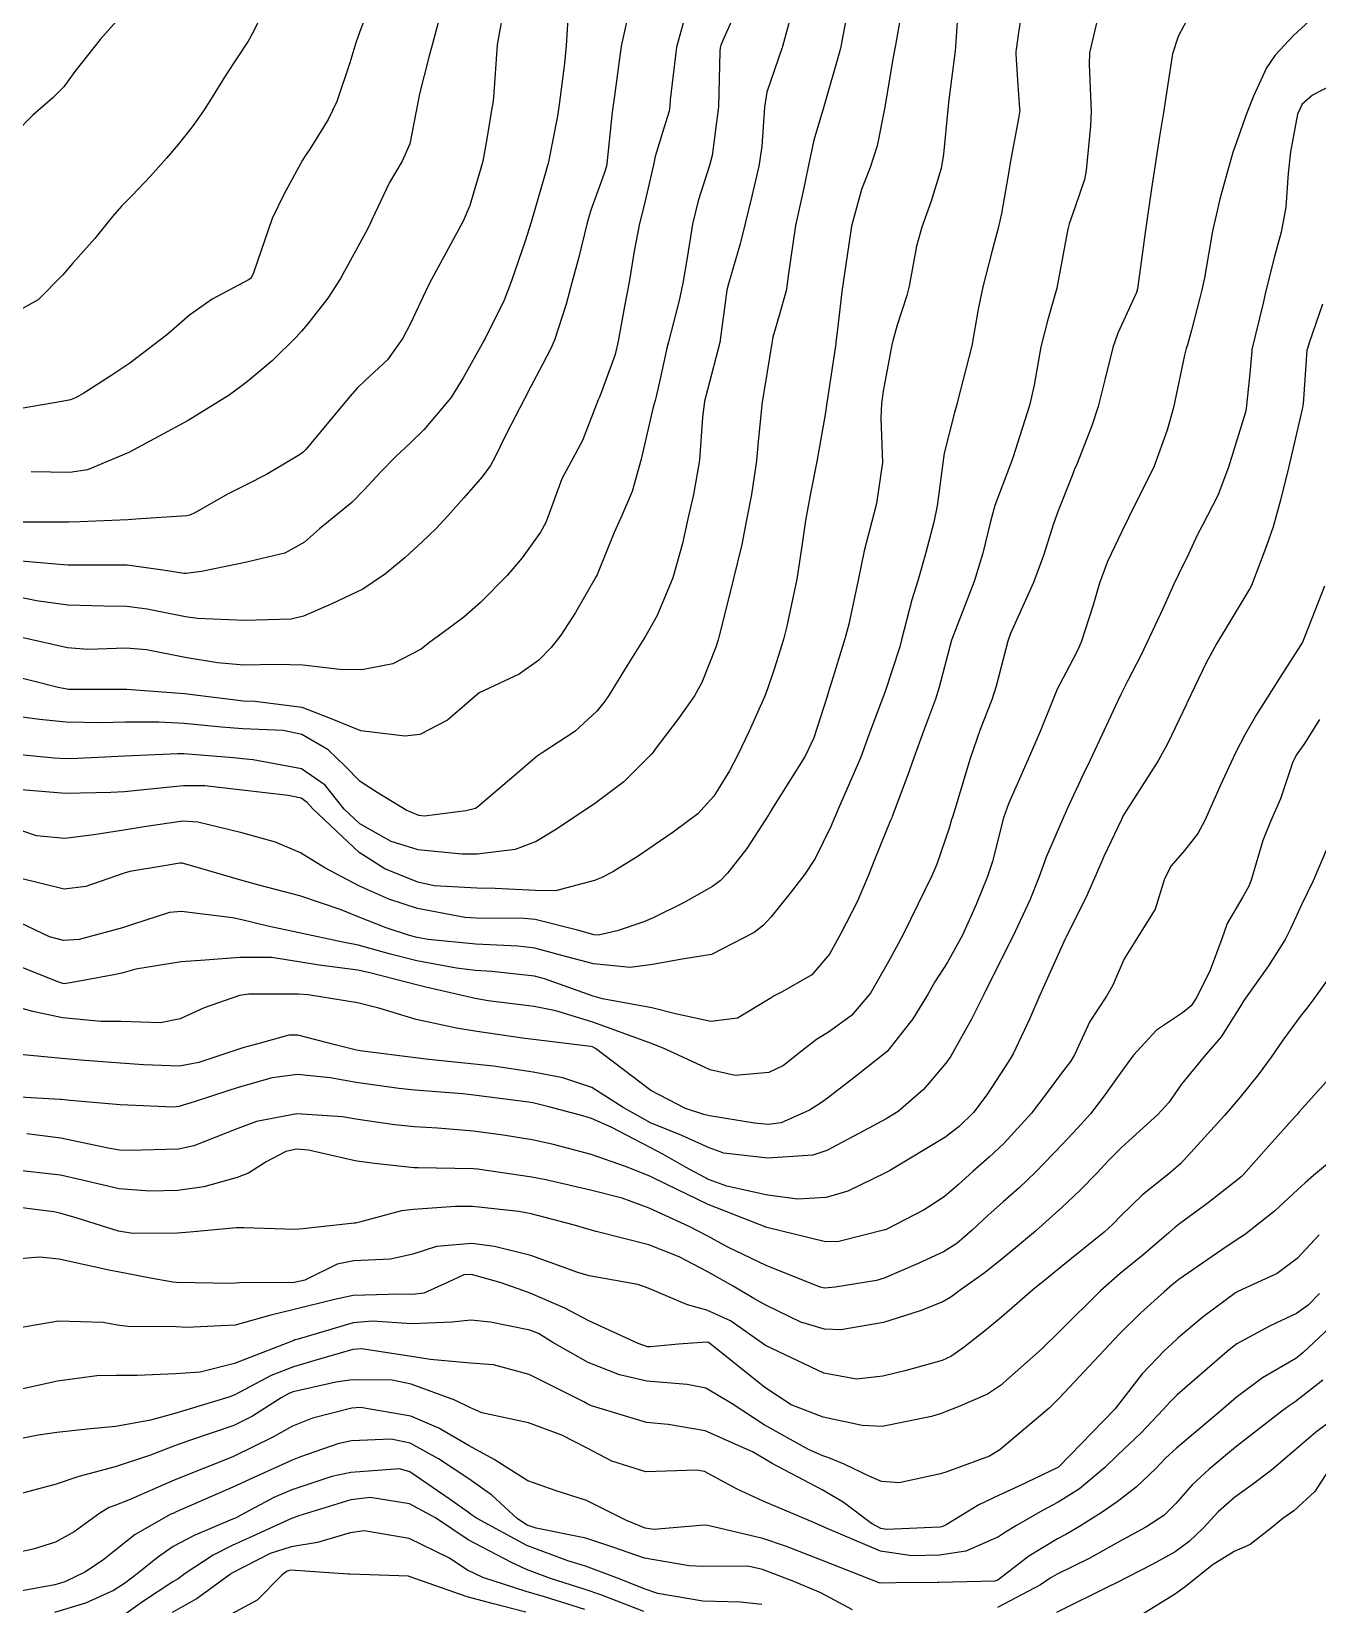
# Model space of a CAD drawing. Header units: metres. Extents: x 318500 to 325275, y 7408834 to 7428799.
# Drawn here: x 323052.7 to 323096.4, y 7421399.3 to 7421452.7 of the extents above; entities that cross this region are included whole.
import ezdxf

# ---------------------------------------------------------------- set-up
doc = ezdxf.new("R2010")
doc.units = ezdxf.units.M
doc.header["$MEASUREMENT"] = 0
for name, color, linetype in [('Curvas de Nivel 1m', 11, 'Continuous'), ('Curvas de Nivel 5m', 15, 'Continuous'), ('Vias Primárias', 230, 'Continuous')]:
    doc.layers.add(name, color=color, linetype=linetype)

msp = doc.modelspace()

# ---------------------------------------------------------------- linework, layer by layer
at = {"layer": 'Curvas de Nivel 1m', "flags": 128}
for points, elevation in [([(323084.211, 7421454), (323084.09, 7421452.134), (323084.08, 7421452.001), (323083.869, 7421450.338), (323083.831, 7421450.004), (323083.689, 7421448.493), (323083.606, 7421448.006), (323083.262, 7421446.9), (323082.948, 7421446.012), (323082.771, 7421445.376), (323082.517, 7421444.016), (323082.44, 7421443.692), (323082.099, 7421442.652), (323081.961, 7421442.153), (323081.931, 7421442.022), (323081.642, 7421440.45), (323081.575, 7421440.027), (323081.562, 7421439.535), (323081.613, 7421438.026), (323081.413, 7421436.635), (323081.249, 7421436.031), (323080.997, 7421435.033), (323080.792, 7421434.038), (323080.467, 7421432.545), (323080.33, 7421432.044), (323080.244, 7421431.757), (323079.941, 7421430.757), (323079.772, 7421430.213), (323079.723, 7421430.053), (323079.285, 7421428.684), (323078.991, 7421428.064), (323077.882, 7421426.299), (323077.797, 7421426.164), (323077.753, 7421426.081), (323077.009, 7421424.937), (323076.351, 7421424.092), (323076.105, 7421423.837), (323075.843, 7421423.64), (323074.855, 7421423.094), (323073.827, 7421422.579), (323073.516, 7421422.442), (323072.612, 7421422.142), (323071.972, 7421421.995), (323071.819, 7421422.003), (323071.699, 7421422.032), (323071.259, 7421422.158), (323069.825, 7421422.518), (323069.453, 7421422.558), (323067.825, 7421422.57), (323067.445, 7421422.595), (323065.83, 7421422.894), (323064.86, 7421423.219), (323063.841, 7421423.666), (323062.687, 7421424.277), (323061.857, 7421424.788), (323061.019, 7421425.142), (323059.867, 7421425.459), (323058.38, 7421425.825), (323057.873, 7421425.861), (323056.56, 7421425.67), (323055.868, 7421425.558), (323054.846, 7421425.399), (323053.863, 7421425.27), (323052.902, 7421425.367), (323051.869, 7421425.713)], 758), ([(323078.64, 7421453.679), (323078.221, 7421452.141), (323078.205, 7421452.095), (323078.202, 7421452.08), (323077.689, 7421450.601), (323077.613, 7421450.086), (323077.515, 7421448.752), (323077.414, 7421448.088), (323077.175, 7421447.069), (323076.938, 7421446.092), (323076.781, 7421445.446), (323076.385, 7421444.097), (323076.335, 7421443.88), (323076.09, 7421442.1), (323075.671, 7421440.501), (323075.576, 7421440.107), (323075.506, 7421439.56), (323075.404, 7421438.11), (323075.195, 7421436.94), (323075.011, 7421436.115), (323074.83, 7421435.285), (323074.5, 7421434.122), (323073.967, 7421432.84), (323073.575, 7421432.136), (323072.948, 7421431.142), (323072.336, 7421430.146), (323072.173, 7421429.901), (323071.922, 7421429.59), (323071.168, 7421428.905), (323070.06, 7421428.178), (323069.899, 7421428.068), (323068.956, 7421427.259), (323067.881, 7421426.341), (323067.799, 7421426.293), (323067.472, 7421426.214), (323066.071, 7421426.034), (323065.877, 7421426.057), (323065.449, 7421426.236), (323064.463, 7421426.828), (323063.889, 7421427.204), (323063.362, 7421427.735), (323062.8, 7421428.276), (323061.908, 7421428.796), (323061.274, 7421428.932), (323059.91, 7421428.991), (323059.177, 7421429.055), (323057.912, 7421429.172), (323057.052, 7421429.214), (323055.913, 7421429.215), (323055.092, 7421429.199), (323053.912, 7421429.221), (323053.008, 7421429.309), (323051.916, 7421429.454)], 761), ([(323076.749, 7421453.588), (323076.225, 7421452.427), (323076.127, 7421452.196), (323076.103, 7421452.102), (323076.089, 7421451.972), (323076.047, 7421450.102), (323075.829, 7421448.452), (323075.739, 7421448.106), (323075.353, 7421446.911), (323075.171, 7421446.115), (323074.99, 7421444.978), (323074.837, 7421444.119), (323074.71, 7421443.522), (323074.354, 7421442.126), (323074.298, 7421441.915), (323074.071, 7421440.872), (323073.93, 7421440.264), (323073.894, 7421440.132), (323073.833, 7421439.909), (323073.428, 7421438.139), (323073.122, 7421437.045), (323072.731, 7421436.149), (323072.504, 7421435.651), (323071.983, 7421434.36), (323071.925, 7421434.216), (323071.901, 7421434.161), (323071.198, 7421432.937), (323070.694, 7421432.173), (323070.373, 7421431.755), (323069.947, 7421431.32), (323069.281, 7421430.849), (323067.93, 7421430.21), (323066.852, 7421429.285), (323065.909, 7421428.805), (323065.402, 7421428.743), (323063.91, 7421428.924), (323062.828, 7421429.364), (323061.921, 7421429.715), (323060.314, 7421429.916), (323059.924, 7421429.933), (323058.104, 7421430.161), (323057.928, 7421430.176), (323055.972, 7421430.327), (323055.929, 7421430.328), (323053.987, 7421430.332), (323053.929, 7421430.335), (323053.638, 7421430.394), (323051.936, 7421430.825)], 762), ([(323064.24, 7421453.625), (323063.869, 7421452.622), (323063.744, 7421452.267), (323063.536, 7421451.593), (323063.097, 7421450.277), (323062.803, 7421449.668), (323062.176, 7421448.658), (323062.025, 7421448.44), (323061.931, 7421448.294), (323061.307, 7421447.148), (323060.903, 7421446.309), (323060.264, 7421444.46), (323060.201, 7421444.319), (323060.168, 7421444.27), (323060.119, 7421444.235), (323058.867, 7421443.57), (323058.1, 7421443.028), (323057.733, 7421442.708), (323057.318, 7421442.352), (323056.076, 7421441.404), (323055.455, 7421440.99), (323054.508, 7421440.386), (323054.226, 7421440.22), (323054.058, 7421440.155), (323053.764, 7421440.102), (323052.054, 7421439.809)], 768), ([(323060.812, 7421453.741), (323060.224, 7421452.574), (323060.135, 7421452.407), (323060.082, 7421452.321), (323059.345, 7421451.192), (323058.809, 7421450.334), (323058.569, 7421449.962), (323058.186, 7421449.42), (323057.709, 7421448.815), (323057.318, 7421448.353), (323056.776, 7421447.745), (323056.151, 7421447.094), (323055.787, 7421446.732), (323055.48, 7421446.377), (323054.884, 7421445.631), (323054.124, 7421444.782), (323053.799, 7421444.395), (323052.964, 7421443.55), (323052.1, 7421443.072)], 769), ([(323086.424, 7421453.791), (323086.23, 7421452.623), (323086.146, 7421452.046), (323086.136, 7421451.971), (323086.136, 7421451.888), (323086.209, 7421450.836), (323086.267, 7421450.036), (323086.272, 7421449.969), (323086.263, 7421449.905), (323086.193, 7421449.524), (323085.949, 7421448.198), (323085.914, 7421447.974), (323085.651, 7421446.474), (323085.541, 7421445.979), (323085.328, 7421445.178), (323085.018, 7421443.987), (323084.863, 7421443.234), (323084.643, 7421441.992), (323084.16, 7421440.097), (323084.133, 7421439.999), (323084.057, 7421439.722), (323083.704, 7421438.343), (323083.659, 7421438.004), (323083.466, 7421436.558), (323083.353, 7421436.007), (323083.073, 7421434.93), (323082.808, 7421434.012), (323082.614, 7421433.373), (323082.262, 7421432.017), (323082.198, 7421431.776), (323081.944, 7421430.98), (323081.701, 7421430.256), (323081.617, 7421430.025), (323081.155, 7421428.788), (323080.873, 7421428.035), (323080.107, 7421426.271), (323080.015, 7421426.048), (323079.974, 7421425.953), (323079.875, 7421425.697), (323079.326, 7421424.59), (323078.981, 7421424.059), (323078.483, 7421423.421), (323077.828, 7421422.6), (323077.571, 7421422.327), (323077.26, 7421422.078), (323075.812, 7421421.339), (323074.884, 7421421.187), (323073.809, 7421420.998), (323073.051, 7421420.894), (323071.809, 7421421.014), (323070.905, 7421421.257), (323069.814, 7421421.549), (323069.242, 7421421.617), (323067.815, 7421421.69), (323066.194, 7421421.848), (323065.817, 7421421.913), (323065.565, 7421421.981), (323064.764, 7421422.246), (323063.825, 7421422.619), (323063.241, 7421422.856), (323061.835, 7421423.323), (323060.451, 7421423.694), (323059.843, 7421423.855), (323058.209, 7421424.335), (323057.851, 7421424.43), (323057.762, 7421424.431), (323057.234, 7421424.349), (323056.065, 7421424.148), (323055.846, 7421424.089), (323054.579, 7421423.643), (323053.837, 7421423.551), (323052.326, 7421423.929)], 757), ([(323068.792, 7421453.652), (323068.54, 7421452.205), (323068.41, 7421450.415), (323068.387, 7421450.207), (323068.357, 7421450.048), (323068.182, 7421449.015), (323068.064, 7421448.319), (323068.041, 7421448.212), (323067.613, 7421446.753), (323067.381, 7421446.221), (323066.523, 7421444.633), (323066.306, 7421444.237), (323066.241, 7421444.115), (323066.114, 7421443.85), (323065.601, 7421442.741), (323065.34, 7421442.247), (323064.813, 7421441.519), (323064.068, 7421440.819), (323063.78, 7421440.549), (323063.534, 7421440.268), (323062.042, 7421438.468), (323061.954, 7421438.378), (323061.828, 7421438.292), (323060.705, 7421437.628), (323060.024, 7421437.267), (323059.389, 7421436.95), (323058.295, 7421436.336), (323058.101, 7421436.246), (323058.008, 7421436.225), (323056.269, 7421436.103), (323056.006, 7421436.09), (323054.371, 7421436.02), (323054.004, 7421436.008), (323052.411, 7421436.007)], 766), ([(323066.742, 7421453.733), (323066.338, 7421452.238), (323066.215, 7421451.78), (323065.904, 7421450.542), (323065.844, 7421450.244), (323065.578, 7421448.847), (323065.313, 7421448.249), (323064.883, 7421447.529), (323064.288, 7421446.259), (323064.241, 7421446.157), (323064.137, 7421445.946), (323063.223, 7421444.273), (323062.785, 7421443.605), (323062.097, 7421442.728), (323061.896, 7421442.489), (323061.721, 7421442.294), (323060.901, 7421441.478), (323060.067, 7421440.773), (323059.44, 7421440.319), (323058.051, 7421439.459), (323056.04, 7421438.37), (323054.629, 7421437.786), (323054.03, 7421437.695), (323052.722, 7421437.717)], 767), ([(323096.24, 7421453.144), (323095.563, 7421452.513), (323094.944, 7421451.853), (323094.645, 7421451.427), (323094.206, 7421450.461), (323093.97, 7421449.863), (323093.499, 7421448.552), (323093.307, 7421447.873), (323093.064, 7421446.969), (323092.814, 7421445.88), (323092.541, 7421444.301), (323092.451, 7421443.885), (323092.386, 7421443.616), (323092.099, 7421442.522), (323091.961, 7421442.023), (323091.923, 7421441.893), (323091.864, 7421441.67), (323091.487, 7421439.899), (323091.279, 7421439.128), (323090.838, 7421437.908), (323090.573, 7421437.37), (323090.015, 7421436.276), (323089.906, 7421436.026), (323089.851, 7421435.922), (323089.249, 7421434.67), (323088.983, 7421433.93), (323088.755, 7421433.15), (323088.357, 7421431.936), (323088.237, 7421431.656), (323087.947, 7421431.107), (323087.545, 7421430.337), (323087.381, 7421429.948), (323086.962, 7421428.907), (323086.554, 7421427.96), (323085.885, 7421426.446), (323085.722, 7421425.972), (323085.343, 7421424.492), (323085.177, 7421423.98), (323084.788, 7421423.034), (323084.329, 7421421.992), (323083.811, 7421421.056), (323083.395, 7421420.413), (323083.162, 7421420.006), (323082.644, 7421419.15), (323081.77, 7421418.044), (323080.645, 7421417.148), (323079.746, 7421416.458), (323079.509, 7421416.286), (323079.132, 7421416.056), (323078.172, 7421415.629), (323077.735, 7421415.566), (323077.271, 7421415.612), (323075.738, 7421415.858), (323075.545, 7421415.91), (323074.924, 7421416.112), (323073.749, 7421416.719), (323071.869, 7421418.149), (323071.771, 7421418.202), (323071.705, 7421418.217), (323069.774, 7421418.452), (323069.471, 7421418.488), (323067.778, 7421418.737), (323067.155, 7421418.841), (323065.784, 7421419.131), (323064.523, 7421419.515), (323063.792, 7421419.701), (323062.118, 7421419.963), (323061.796, 7421419.993), (323060.112, 7421419.991), (323059.794, 7421419.941), (323058.593, 7421419.522), (323057.782, 7421419.151), (323057.116, 7421419.014), (323055.78, 7421419.057), (323055.092, 7421419.065), (323053.782, 7421419.19), (323052.783, 7421419.407), (323051.789, 7421419.675)], 754), ([(323073.013, 7421453.373), (323072.744, 7421452.152), (323072.521, 7421450.473), (323072.475, 7421450.156), (323072.44, 7421449.913), (323072.261, 7421448.159), (323072.247, 7421448.081), (323072.165, 7421447.84), (323071.717, 7421446.593), (323071.595, 7421446.165), (323071.304, 7421444.992), (323071.079, 7421444.17), (323070.875, 7421443.406), (323070.486, 7421442.176), (323070.362, 7421441.901), (323070.078, 7421441.359), (323069.67, 7421440.581), (323069.468, 7421440.189), (323068.843, 7421438.993), (323068.456, 7421438.204), (323068.314, 7421437.928), (323068.03, 7421437.54), (323067.408, 7421436.83), (323066.865, 7421436.221), (323066.452, 7421435.777), (323065.997, 7421435.34), (323065.418, 7421434.81), (323064.752, 7421434.248), (323063.975, 7421433.733), (323062.93, 7421433.236), (323061.965, 7421432.819), (323061.547, 7421432.711), (323059.964, 7421432.672), (323058.372, 7421432.742), (323057.965, 7421432.792), (323056.655, 7421433.048), (323055.968, 7421433.147), (323055.19, 7421433.156), (323053.968, 7421433.184), (323052.902, 7421433.339), (323051.971, 7421433.523)], 764), ([(323074.97, 7421453.388), (323074.62, 7421452.124), (323074.411, 7421450.336), (323074.398, 7421450.127), (323074.369, 7421449.956), (323074.189, 7421449.374), (323073.899, 7421448.409), (323073.837, 7421448.135), (323073.527, 7421446.762), (323073.369, 7421446.142), (323073.184, 7421445.198), (323073.012, 7421444.147), (323072.866, 7421443.391), (323072.647, 7421442.152), (323072.537, 7421441.699), (323072.064, 7421440.394), (323071.994, 7421440.228), (323071.962, 7421440.161), (323071.434, 7421438.778), (323071.101, 7421438.169), (323070.726, 7421437.476), (323070.259, 7421436.178), (323070.189, 7421435.996), (323070.002, 7421435.664), (323069.382, 7421434.797), (323068.875, 7421434.197), (323067.971, 7421433.277), (323067.403, 7421432.779), (323066.664, 7421432.223), (323066.253, 7421431.93), (323065.952, 7421431.698), (323064.995, 7421431.194), (323063.941, 7421430.997), (323063.201, 7421431.011), (323061.943, 7421431.148), (323061.063, 7421431.179), (323059.943, 7421431.157), (323059.04, 7421431.227), (323057.946, 7421431.412), (323056.639, 7421431.67), (323055.95, 7421431.731), (323054.645, 7421431.688), (323053.95, 7421431.739), (323052.246, 7421432.125)], 763), ([(323088.94, 7421453.233), (323088.643, 7421451.936), (323088.623, 7421451.529), (323088.698, 7421449.935), (323088.678, 7421449.45), (323088.53, 7421447.936), (323088.47, 7421447.632), (323088.152, 7421446.71), (323087.953, 7421446.132), (323087.9, 7421445.944), (323087.848, 7421445.655), (323087.529, 7421443.949), (323087.217, 7421442.84), (323086.988, 7421441.957), (323086.761, 7421440.65), (323086.603, 7421439.962), (323086.042, 7421438.186), (323085.962, 7421437.971), (323085.431, 7421436.567), (323085.27, 7421435.981), (323085.024, 7421434.955), (323084.725, 7421433.989), (323083.96, 7421432), (323083.535, 7421430.405), (323083.41, 7421430.005), (323083.01, 7421428.913), (323082.681, 7421428.012), (323082.477, 7421427.431), (323081.946, 7421426.019), (323081.925, 7421425.974), (323081.878, 7421425.86), (323081.339, 7421424.546), (323081.139, 7421424.031), (323080.754, 7421423.118), (323080.204, 7421422.044), (323079.813, 7421421.349), (323079.212, 7421420.65), (323078.213, 7421420.066), (323077.933, 7421419.934), (323077.797, 7421419.845), (323076.693, 7421419.18), (323075.784, 7421419.065), (323074.588, 7421419.318), (323073.791, 7421419.527), (323072.106, 7421419.837), (323071.797, 7421419.917), (323071.125, 7421420.16), (323070.143, 7421420.514), (323069.804, 7421420.599), (323068.358, 7421420.754), (323067.806, 7421420.792), (323067.154, 7421420.869), (323065.809, 7421421.122), (323064.916, 7421421.349), (323063.814, 7421421.647), (323063.304, 7421421.757), (323061.818, 7421422.067), (323060.752, 7421422.301), (323059.823, 7421422.526), (323059.554, 7421422.584), (323057.827, 7421422.799), (323057.416, 7421422.757), (323056.19, 7421422.364), (323055.819, 7421422.246), (323054.352, 7421421.847), (323053.814, 7421421.806), (323053.348, 7421421.93), (323052.347, 7421422.412)], 756), ([(323082.238, 7421453.217), (323082.051, 7421452.194), (323082.018, 7421452.023), (323081.974, 7421451.78), (323081.68, 7421450.028), (323081.438, 7421448.774), (323081.194, 7421448.035), (323080.902, 7421447.296), (323080.558, 7421446.044), (323080.294, 7421444.219), (323080.268, 7421444.048), (323080.247, 7421443.92), (323080.099, 7421442.644), (323080.034, 7421442.108), (323080.028, 7421442.051), (323079.767, 7421440.352), (323079.721, 7421440.055), (323079.665, 7421439.664), (323079.39, 7421438.06), (323079.163, 7421436.922), (323079.002, 7421436.065), (323078.876, 7421435.187), (323078.701, 7421434.069), (323078.366, 7421432.476), (323078.268, 7421432.075), (323078.195, 7421431.838), (323077.945, 7421431.055), (323077.698, 7421430.318), (323077.61, 7421430.083), (323077.087, 7421428.913), (323076.693, 7421428.092), (323076.417, 7421427.573), (323075.886, 7421426.704), (323075.343, 7421426.108), (323074.506, 7421425.485), (323073.864, 7421425.042), (323073.317, 7421424.677), (323072.46, 7421424.144), (323072.061, 7421423.934), (323071.845, 7421423.844), (323070.511, 7421423.499), (323069.84, 7421423.505), (323068.469, 7421423.572), (323067.841, 7421423.584), (323066.396, 7421423.67), (323065.843, 7421423.787), (323064.721, 7421424.247), (323063.858, 7421424.802), (323062.283, 7421426.284), (323062.09, 7421426.495), (323061.884, 7421426.64), (323061.447, 7421426.732), (323059.886, 7421426.909), (323058.615, 7421427.057), (323057.887, 7421427.064), (323056.433, 7421426.91), (323055.885, 7421426.861), (323055.427, 7421426.832), (323053.884, 7421426.797), (323052.393, 7421426.92)], 759), ([(323097.609, 7421451.214), (323096.207, 7421450.492), (323095.853, 7421450.194), (323095.702, 7421449.845), (323095.462, 7421448.566), (323095.382, 7421447.848), (323095.306, 7421446.695), (323095.146, 7421445.85), (323094.924, 7421445.06), (323094.628, 7421443.855), (323094.529, 7421443.441), (323094.149, 7421441.859), (323094.144, 7421441.805), (323094.078, 7421441.055), (323093.959, 7421439.862), (323093.938, 7421439.741), (323093.361, 7421437.87), (323092.992, 7421436.909), (323092.459, 7421435.883), (323092.308, 7421435.582), (323091.995, 7421434.92), (323091.654, 7421434.226), (323091.497, 7421433.897), (323091.129, 7421433.06), (323090.589, 7421431.911), (323090.382, 7421431.485), (323089.941, 7421430.632), (323089.697, 7421430.159), (323089.584, 7421429.923), (323089.061, 7421428.781), (323088.663, 7421427.932), (323088.411, 7421427.419), (323087.883, 7421426.275), (323087.73, 7421425.942), (323087.172, 7421424.639), (323086.924, 7421423.954), (323086.616, 7421423.18), (323086.048, 7421421.967), (323085.815, 7421421.507), (323085.051, 7421419.981), (323084.63, 7421419.144), (323083.994, 7421417.988), (323083.906, 7421417.851), (323083.765, 7421417.651), (323083, 7421416.752), (323082.143, 7421416.014), (323081.737, 7421415.758), (323081.149, 7421415.444), (323079.726, 7421414.687), (323079.255, 7421414.525), (323077.723, 7421414.42), (323076.233, 7421414.6), (323075.727, 7421414.775), (323074.806, 7421415.189), (323073.735, 7421415.629), (323072.811, 7421416.139), (323071.75, 7421416.819), (323070.763, 7421417.156), (323069.757, 7421417.338), (323068.417, 7421417.543), (323067.761, 7421417.62), (323066.213, 7421417.776), (323065.764, 7421417.825), (323063.968, 7421418.055), (323063.767, 7421418.092), (323063.042, 7421418.271), (323061.775, 7421418.599), (323061.465, 7421418.602), (323060.416, 7421418.304), (323059.91, 7421418.166), (323059.767, 7421418.125), (323058.417, 7421417.674), (323057.758, 7421417.552), (323056.53, 7421417.587), (323055.759, 7421417.644), (323054.396, 7421417.748), (323053.761, 7421417.806), (323052.227, 7421417.949)], 753), ([(323096.542, 7421443.405), (323096.094, 7421442.091), (323096.032, 7421441.899), (323096.02, 7421441.841), (323095.885, 7421440.02), (323095.861, 7421439.842), (323095.513, 7421438.377), (323095.387, 7421437.847), (323095.125, 7421436.747), (323094.868, 7421435.851), (323094.649, 7421435.205), (323094.133, 7421433.858), (323094.081, 7421433.757), (323093.977, 7421433.588), (323092.946, 7421431.875), (323092.603, 7421431.228), (323091.958, 7421429.89), (323091.947, 7421429.872), (323091.929, 7421429.831), (323091.302, 7421428.507), (323090.967, 7421427.904), (323089.883, 7421426.215), (323089.773, 7421426.03), (323089.72, 7421425.922), (323089.124, 7421424.664), (323088.804, 7421423.93), (323088.509, 7421423.264), (323087.846, 7421421.94), (323087.819, 7421421.886), (323086.956, 7421419.953), (323086.607, 7421419.138), (323086.043, 7421417.966), (323085.941, 7421417.793), (323085.763, 7421417.518), (323085.155, 7421416.57), (323084.699, 7421415.98), (323084.218, 7421415.502), (323083.731, 7421415.129), (323081.884, 7421414.018), (323081.782, 7421413.956), (323081.719, 7421413.925), (323080.437, 7421413.311), (323079.706, 7421413.088), (323078.735, 7421413.029), (323077.706, 7421413.166), (323076.326, 7421413.476), (323075.714, 7421413.697), (323074.954, 7421414.111), (323074.164, 7421414.563), (323073.727, 7421414.784), (323072.404, 7421415.472), (323071.736, 7421415.776), (323071.444, 7421415.862), (323070.286, 7421416.172), (323069.742, 7421416.303), (323069.597, 7421416.327), (323067.745, 7421416.565), (323067.355, 7421416.604), (323065.748, 7421416.736), (323065.195, 7421416.792), (323063.751, 7421416.995), (323062.871, 7421417.155), (323061.755, 7421417.264), (323060.903, 7421417.148), (323059.748, 7421416.823), (323059.361, 7421416.7), (323058.253, 7421416.332), (323057.738, 7421416.174), (323057.547, 7421416.152), (323055.739, 7421416.239), (323054.044, 7421416.387), (323053.74, 7421416.418), (323053.71, 7421416.421), (323051.742, 7421416.525)], 752), ([(323096.609, 7421433.831), (323095.963, 7421432.155), (323095.863, 7421431.939), (323095.807, 7421431.842), (323095.082, 7421430.709), (323094.543, 7421429.854), (323094.303, 7421429.478), (323093.914, 7421428.786), (323093.595, 7421428.175), (323093.446, 7421427.867), (323093.073, 7421427.054), (323092.551, 7421425.88), (323092.32, 7421425.437), (323091.865, 7421424.861), (323091.407, 7421424.346), (323091.184, 7421423.9), (323090.863, 7421422.876), (323090.263, 7421421.913), (323089.813, 7421421.193), (323089.431, 7421420.296), (323089.22, 7421419.926), (323088.654, 7421419.064), (323088.125, 7421417.936), (323087.994, 7421417.71), (323087.762, 7421417.401), (323087.13, 7421416.568), (323086.667, 7421415.956), (323085.73, 7421414.925), (323085.239, 7421414.46), (323084.696, 7421413.98), (323084.183, 7421413.515), (323083.707, 7421413.115), (323083.025, 7421412.675), (323081.756, 7421412.019), (323081.711, 7421411.998), (323081.69, 7421411.991), (323080.134, 7421411.593), (323079.683, 7421411.589), (323077.69, 7421412.07), (323075.701, 7421412.85), (323074.299, 7421413.533), (323073.715, 7421413.814), (323072.896, 7421414.138), (323071.724, 7421414.545), (323070.445, 7421414.887), (323069.729, 7421415.043), (323068.742, 7421415.206), (323067.731, 7421415.338), (323066.512, 7421415.442), (323065.733, 7421415.49), (323065.048, 7421415.556), (323063.735, 7421415.744), (323063.292, 7421415.823), (323061.736, 7421415.93), (323060.37, 7421415.667), (323059.731, 7421415.431), (323058.241, 7421414.849), (323057.724, 7421414.732), (323056.039, 7421414.681), (323055.723, 7421414.696), (323055.339, 7421414.759), (323053.727, 7421415.108), (323052.57, 7421415.249)], 751), ([(323096.721, 7421424.973), (323096.233, 7421423.834), (323095.838, 7421423.018), (323095.461, 7421422.209), (323095.274, 7421421.845), (323094.709, 7421420.953), (323093.937, 7421419.859), (323093.88, 7421419.778), (323093.797, 7421419.636), (323093.104, 7421418.547), (323092.529, 7421417.879), (323091.756, 7421416.934), (323091.328, 7421416.314), (323090.956, 7421415.902), (323089.729, 7421414.783), (323089.293, 7421414.355), (323088.897, 7421413.928), (323088.315, 7421413.327), (323087.702, 7421412.754), (323087.274, 7421412.368), (323086.804, 7421411.953), (323086.199, 7421411.445), (323085.676, 7421411.008), (323085.093, 7421410.551), (323084.296, 7421409.984), (323083.93, 7421409.714), (323083.656, 7421409.549), (323082.891, 7421409.24), (323081.648, 7421408.847), (323080.205, 7421408.601), (323079.646, 7421408.622), (323078.843, 7421408.863), (323077.654, 7421409.434), (323077.249, 7421409.669), (323076.55, 7421410.087), (323075.667, 7421410.582), (323074.71, 7421411.079), (323073.68, 7421411.481), (323071.895, 7421411.939), (323071.688, 7421411.988), (323071.114, 7421412.159), (323069.695, 7421412.533), (323069.271, 7421412.612), (323067.699, 7421412.78), (323067.127, 7421412.787), (323065.697, 7421412.687), (323065.292, 7421412.64), (323063.863, 7421412.257), (323063.725, 7421412.224), (323063.689, 7421412.219), (323061.941, 7421412.031), (323061.686, 7421412.007), (323059.934, 7421412.06), (323059.686, 7421412.057), (323058.105, 7421411.912), (323057.683, 7421411.886), (323056.173, 7421411.873), (323055.684, 7421411.949), (323054.283, 7421412.384), (323053.693, 7421412.558), (323053.487, 7421412.599), (323051.696, 7421412.828)], 749), ([(323097.317, 7421421.312), (323096.249, 7421419.833), (323096.057, 7421419.575), (323095.791, 7421419.23), (323095.197, 7421418.428), (323094.799, 7421417.85), (323094.365, 7421417.253), (323093.756, 7421416.497), (323093.223, 7421415.868), (323091.723, 7421414.238), (323091.334, 7421413.896), (323090.434, 7421413.184), (323089.698, 7421412.463), (323089.427, 7421412.181), (323089.131, 7421411.918), (323087.672, 7421410.741), (323087.232, 7421410.381), (323086.718, 7421409.954), (323085.651, 7421409.03), (323085.07, 7421408.551), (323084.343, 7421407.983), (323083.93, 7421407.692), (323083.634, 7421407.562), (323082.414, 7421407.222), (323081.625, 7421407.034), (323080.727, 7421406.93), (323079.626, 7421407.126), (323077.64, 7421408.07), (323076.461, 7421408.901), (323075.652, 7421409.267), (323074.995, 7421409.451), (323073.659, 7421410.015), (323073.309, 7421410.134), (323071.664, 7421410.429), (323071.274, 7421410.548), (323069.674, 7421411.122), (323068.447, 7421411.43), (323067.68, 7421411.529), (323066.474, 7421411.426), (323065.674, 7421411.167), (323064.915, 7421410.997), (323063.67, 7421410.938), (323063.11, 7421410.827), (323062.015, 7421410.285), (323061.659, 7421410.203), (323059.778, 7421410.19), (323059.659, 7421410.182), (323059.516, 7421410.17), (323057.659, 7421410.202), (323057.53, 7421410.213), (323056.771, 7421410.353), (323055.663, 7421410.568), (323055.418, 7421410.618), (323053.669, 7421410.994), (323053.006, 7421411.064), (323051.668, 7421410.957)], 748), ([(323097.394, 7421417.816), (323095.752, 7421415.997), (323095.683, 7421415.908), (323095.623, 7421415.841), (323094.731, 7421414.854), (323093.855, 7421413.859), (323093.787, 7421413.792), (323093.718, 7421413.734), (323092.667, 7421412.914), (323091.695, 7421412.201), (323091.521, 7421412.065), (323091.329, 7421411.894), (323090.448, 7421411.137), (323089.676, 7421410.508), (323089.013, 7421409.92), (323087.646, 7421408.561), (323087.005, 7421407.95), (323085.621, 7421406.711), (323085.178, 7421406.413), (323084.18, 7421405.984), (323083.772, 7421405.825), (323083.608, 7421405.764), (323083.276, 7421405.664), (323081.603, 7421405.319), (323080.928, 7421405.358), (323079.604, 7421405.635), (323078.509, 7421406.061), (323077.619, 7421406.645), (323075.801, 7421408.098), (323075.709, 7421408.167), (323075.641, 7421408.187), (323074.685, 7421408.114), (323073.745, 7421408.021), (323073.638, 7421408.029), (323073.323, 7421408.133), (323071.648, 7421408.904), (323070.83, 7421409.34), (323069.657, 7421409.848), (323069.41, 7421409.936), (323068.673, 7421410.195), (323067.664, 7421410.481), (323067.404, 7421410.472), (323066.869, 7421410.218), (323066.043, 7421409.84), (323065.656, 7421409.794), (323065.232, 7421409.812), (323063.655, 7421409.766), (323063.018, 7421409.634), (323061.65, 7421409.292), (323060.851, 7421409.095), (323059.644, 7421408.757), (323057.989, 7421408.68), (323057.644, 7421408.7), (323055.997, 7421408.718), (323055.644, 7421408.762), (323055.168, 7421408.852), (323053.645, 7421408.892), (323051.804, 7421408.58)], 747), ([(323097.046, 7421414.505), (323096.241, 7421413.832), (323095.962, 7421413.591), (323095.713, 7421413.358), (323094.919, 7421412.63), (323093.947, 7421411.857), (323093.795, 7421411.753), (323093.688, 7421411.684), (323093.132, 7421411.316), (323091.674, 7421410.303), (323091.44, 7421410.125), (323091.17, 7421409.895), (323090.384, 7421409.178), (323089.648, 7421408.449), (323089.15, 7421407.917), (323087.615, 7421406.278), (323087.271, 7421405.945), (323085.596, 7421404.531), (323085.25, 7421404.317), (323084.356, 7421403.982), (323083.792, 7421403.783), (323083.586, 7421403.718), (323082.182, 7421403.41), (323081.581, 7421403.449), (323081.179, 7421403.621), (323080.309, 7421404.039), (323079.79, 7421404.254), (323079.584, 7421404.326), (323079.106, 7421404.536), (323077.6, 7421405.381), (323076.512, 7421406.086), (323075.618, 7421406.617), (323074.983, 7421406.746), (323073.621, 7421406.86), (323072.685, 7421407.078), (323071.63, 7421407.487), (323070.421, 7421408.168), (323069.941, 7421408.474), (323069.644, 7421408.585), (323068.305, 7421408.859), (323067.647, 7421408.929), (323067.005, 7421408.858), (323065.646, 7421408.802), (323064.29, 7421408.894), (323063.646, 7421408.839), (323061.78, 7421408.288), (323061.673, 7421408.256), (323061.639, 7421408.241), (323060.234, 7421407.701), (323059.627, 7421407.462), (323058.46, 7421407.164), (323057.621, 7421407.106), (323056.316, 7421407.055), (323055.62, 7421407.048), (323054.955, 7421407.041), (323053.617, 7421406.864), (323051.61, 7421406.42)], 746), ([(323096.439, 7421409.828), (323096.058, 7421409.44), (323095.66, 7421409.152), (323094.771, 7421408.732), (323093.644, 7421408.121), (323093.491, 7421408.014), (323093.316, 7421407.865), (323091.618, 7421406.395), (323091.363, 7421406.143), (323091.14, 7421405.895), (323090.393, 7421405.111), (323089.594, 7421404.343), (323089.15, 7421403.917), (323088.303, 7421403.205), (323087.572, 7421402.748), (323087.048, 7421402.468), (323086.163, 7421401.961), (323085.792, 7421401.731), (323085.554, 7421401.575), (323084.438, 7421401.089), (323083.545, 7421400.958), (323082.613, 7421400.935), (323081.546, 7421401.095), (323079.74, 7421401.864), (323079.558, 7421401.944), (323079.303, 7421402.053), (323077.567, 7421402.784), (323076.677, 7421403.189), (323075.577, 7421403.789), (323075.312, 7421403.839), (323073.577, 7421403.786), (323072.431, 7421404.141), (323071.586, 7421404.583), (323070.73, 7421405.026), (323069.599, 7421405.443), (323068.021, 7421405.787), (323067.606, 7421405.97), (323067.104, 7421406.215), (323065.618, 7421406.761), (323064.969, 7421406.89), (323063.62, 7421406.904), (323063.065, 7421406.822), (323061.613, 7421406.496), (323061.461, 7421406.443), (323061.208, 7421406.294), (323060.237, 7421405.667), (323059.596, 7421405.359), (323058.096, 7421404.84), (323057.585, 7421404.666), (323056.774, 7421404.352), (323055.576, 7421403.957), (323054.334, 7421403.621), (323053.57, 7421403.361), (323052.133, 7421402.979)], 744), ([(323096.796, 7421408.68), (323095.895, 7421407.836), (323095.76, 7421407.716), (323095.637, 7421407.629), (323094.506, 7421406.968), (323093.617, 7421406.3), (323093.108, 7421405.868), (323091.597, 7421404.589), (323091.234, 7421404.253), (323090.885, 7421403.897), (323090.217, 7421403.267), (323089.573, 7421402.768), (323089.068, 7421402.417), (323088.305, 7421401.929), (323087.833, 7421401.658), (323087.554, 7421401.511), (323086.58, 7421400.919), (323085.532, 7421400.11), (323085.428, 7421400.075), (323083.531, 7421400.029), (323083.493, 7421400.028), (323082.061, 7421400.012), (323081.53, 7421400.006), (323081.497, 7421400.021), (323079.541, 7421400.788), (323078.358, 7421401.252), (323077.552, 7421401.519), (323075.691, 7421401.965), (323075.558, 7421401.971), (323073.856, 7421401.825), (323073.556, 7421401.871), (323072.93, 7421402.136), (323071.567, 7421402.806), (323070.536, 7421403.132), (323069.573, 7421403.478), (323069.142, 7421403.753), (323068.44, 7421404.197), (323067.587, 7421404.66), (323066.556, 7421405.26), (323065.602, 7421405.673), (323063.902, 7421405.96), (323063.605, 7421405.937), (323062.275, 7421405.605), (323061.596, 7421405.328), (323060.923, 7421404.964), (323059.607, 7421404.31), (323059.587, 7421404.303), (323059.562, 7421404.292), (323057.572, 7421403.502), (323056.021, 7421402.82), (323055.563, 7421402.643), (323055.367, 7421402.567), (323055.053, 7421402.375), (323054.184, 7421401.751), (323053.545, 7421401.395), (323052.788, 7421401.154), (323051.537, 7421400.883)], 743), ([(323096.563, 7421406.889), (323095.615, 7421406.157), (323095.42, 7421406.026), (323095.163, 7421405.837), (323093.598, 7421404.614), (323092.695, 7421403.873), (323092.128, 7421403.336), (323091.572, 7421402.705), (323091.16, 7421402.3), (323090.553, 7421401.9), (323089.904, 7421401.557), (323089.552, 7421401.357), (323088.626, 7421400.841), (323087.536, 7421400.312), (323087.301, 7421400.176), (323086.972, 7421399.948), (323085.522, 7421399.177)], 742), ([(323097.253, 7421405.814), (323096.313, 7421405.113), (323095.597, 7421404.502), (323094.815, 7421403.842), (323094.121, 7421403.313), (323093.576, 7421402.922), (323093.01, 7421402.427), (323092.502, 7421401.876), (323092.023, 7421401.413), (323091.548, 7421401.065), (323090.793, 7421400.645), (323089.531, 7421400.003), (323089.469, 7421399.972), (323089.345, 7421399.913), (323087.521, 7421399.012)], 741), ([(323080.591, 7421399.104), (323079.526, 7421399.674), (323078.602, 7421400.059), (323077.536, 7421400.47), (323077.038, 7421400.577), (323075.537, 7421400.572), (323075.056, 7421400.588), (323073.541, 7421400.854), (323072.459, 7421401.228), (323071.551, 7421401.532), (323069.862, 7421401.869), (323069.557, 7421401.969), (323069.232, 7421402.185), (323068.358, 7421402.988), (323067.573, 7421403.549), (323066.551, 7421404.22), (323065.588, 7421404.755), (323064.938, 7421404.892), (323063.589, 7421404.83), (323063.126, 7421404.728), (323061.865, 7421404.286), (323061.579, 7421404.176), (323060.282, 7421403.593), (323059.569, 7421403.257), (323057.643, 7421402.421), (323057.56, 7421402.385), (323057.462, 7421402.341), (323056.255, 7421401.654), (323055.541, 7421401.094), (323055.141, 7421400.769), (323054.548, 7421400.38), (323053.866, 7421400.046), (323053.523, 7421399.947), (323052.219, 7421399.71)], 742), ([(323077.522, 7421399.276), (323076.795, 7421399.357), (323075.519, 7421399.397), (323073.988, 7421399.658), (323073.525, 7421399.811), (323072.711, 7421400.138), (323071.536, 7421400.576), (323070.935, 7421400.763), (323069.547, 7421401.283), (323067.831, 7421402.206), (323067.671, 7421402.318), (323067.562, 7421402.399), (323066.913, 7421402.87), (323065.575, 7421403.779), (323065.224, 7421403.882), (323063.575, 7421403.764), (323062.929, 7421403.625), (323061.569, 7421403.17), (323060.956, 7421402.907), (323059.842, 7421402.307), (323059.656, 7421402.212), (323059.558, 7421402.171), (323058.252, 7421401.627), (323057.544, 7421401.247), (323057.006, 7421400.88), (323056.363, 7421400.358), (323055.891, 7421399.998), (323055.521, 7421399.76), (323054.569, 7421399.325), (323053.509, 7421399.004)], 741), ([(323071.514, 7421399.113), (323070.147, 7421399.544), (323069.523, 7421399.723), (323068.052, 7421400.202), (323067.534, 7421400.446), (323066.897, 7421400.859), (323065.549, 7421401.518), (323064.024, 7421401.782), (323063.552, 7421401.707), (323062.435, 7421401.388), (323061.544, 7421401.233), (323060.832, 7421401.006), (323059.53, 7421400.339), (323059.511, 7421400.33), (323059.485, 7421400.311), (323058.356, 7421399.489), (323057.51, 7421399.005)], 739), ([(323069.513, 7421399.026), (323068.408, 7421399.305), (323067.52, 7421399.539), (323065.555, 7421400.23), (323065.53, 7421400.244), (323063.531, 7421400.309), (323063.48, 7421400.312), (323061.532, 7421400.443), (323061.41, 7421400.413), (323061.244, 7421400.293), (323060.391, 7421399.427), (323059.51, 7421398.953)], 738)]:
    msp.add_lwpolyline(points, dxfattribs=dict(at, elevation=elevation))
at = {"layer": 'Curvas de Nivel 5m', "flags": 128}
for points, elevation in [([(323080.51, 7421453.782), (323080.223, 7421452.258), (323080.188, 7421452.083), (323080.18, 7421452.051), (323080.162, 7421451.993), (323079.607, 7421450.059), (323079.283, 7421448.964), (323079.09, 7421448.066), (323078.931, 7421447.296), (323078.663, 7421446.072), (323078.409, 7421444.362), (323078.38, 7421444.076), (323078.34, 7421443.854), (323078.104, 7421443.019), (323077.897, 7421442.278), (323077.86, 7421442.082), (323077.604, 7421440.547), (323077.529, 7421440.085), (323077.391, 7421438.742), (323077.341, 7421438.087), (323077.172, 7421436.939), (323077.003, 7421436.09), (323076.839, 7421435.249), (323076.562, 7421434.094), (323076.445, 7421433.626), (323076.065, 7421432.099), (323076.042, 7421432.016), (323075.955, 7421431.762), (323075.478, 7421430.566), (323075.229, 7421430.111), (323074.696, 7421429.34), (323073.903, 7421428.298), (323073.832, 7421428.2), (323073.777, 7421428.131), (323072.839, 7421427.192), (323071.883, 7421426.48), (323071.397, 7421426.157), (323070.49, 7421425.551), (323069.865, 7421425.168), (323069.153, 7421424.898), (323067.858, 7421424.741), (323067.338, 7421424.735), (323065.86, 7421424.882), (323064.934, 7421425.173), (323063.873, 7421425.767), (323063.347, 7421426.268), (323062.694, 7421427.084), (323061.894, 7421427.641), (323060.257, 7421427.946), (323059.897, 7421427.977), (323059.594, 7421428.011), (323057.898, 7421428.14), (323057.695, 7421428.14), (323055.897, 7421428.063), (323054.301, 7421427.981), (323053.896, 7421427.976), (323053.499, 7421427.999), (323051.897, 7421428.154)], 760), ([(323092.246, 7421453.615), (323091.645, 7421452.482), (323091.453, 7421451.902), (323091.325, 7421451.017), (323091.146, 7421449.906), (323091.009, 7421449.087), (323090.833, 7421447.91), (323090.741, 7421447.332), (323090.538, 7421445.914), (323090.295, 7421444.09), (323090.268, 7421443.918), (323090.234, 7421443.803), (323090.114, 7421443.527), (323089.606, 7421442.416), (323089.435, 7421441.927), (323089.163, 7421440.84), (323088.933, 7421439.931), (323088.718, 7421439.269), (323088.194, 7421437.938), (323088.144, 7421437.833), (323088.034, 7421437.556), (323087.576, 7421436.387), (323087.418, 7421435.949), (323087.074, 7421434.874), (323086.742, 7421433.959), (323085.963, 7421432.227), (323085.866, 7421431.971), (323085.468, 7421430.446), (323085.324, 7421429.979), (323084.934, 7421428.965), (323084.584, 7421427.99), (323084.031, 7421426.147), (323083.985, 7421425.998), (323083.961, 7421425.917), (323083.874, 7421425.619), (323083.459, 7421424.401), (323083.291, 7421424.006), (323082.815, 7421423.031), (323082.315, 7421422.015), (323082.14, 7421421.694), (323081.811, 7421421.079), (323081.208, 7421420.029), (323080.563, 7421419.264), (323079.78, 7421418.7), (323079.375, 7421418.455), (323078.865, 7421418.059), (323078.255, 7421417.573), (323077.759, 7421417.334), (323076.619, 7421417.226), (323075.76, 7421417.424), (323074.25, 7421418.123), (323073.773, 7421418.32), (323073.488, 7421418.419), (323071.783, 7421419.036), (323070.528, 7421419.43), (323069.791, 7421419.572), (323068.233, 7421419.764), (323067.794, 7421419.84), (323066.119, 7421420.227), (323065.801, 7421420.307), (323064.258, 7421420.707), (323063.805, 7421420.802), (323062.5, 7421420.972), (323061.808, 7421421.089), (323060.873, 7421421.236), (323059.809, 7421421.239), (323058.628, 7421421.148), (323057.807, 7421421.088), (323056.276, 7421420.834), (323055.803, 7421420.708), (323055.531, 7421420.645), (323054.115, 7421420.387), (323053.847, 7421420.342), (323053.799, 7421420.347), (323053.659, 7421420.392), (323052.326, 7421420.933)], 755), ([(323070.956, 7421453.456), (323070.875, 7421452.173), (323070.821, 7421451.567), (323070.645, 7421450.176), (323070.585, 7421449.785), (323070.263, 7421448.179), (323070.245, 7421448.103), (323070.165, 7421447.826), (323069.791, 7421446.54), (323069.69, 7421446.187), (323069.484, 7421445.54), (323069.028, 7421444.196), (323068.771, 7421443.539), (323068.117, 7421442.21), (323068.089, 7421442.157), (323067.388, 7421440.903), (323066.963, 7421440.226), (323066.049, 7421439.134), (323065.59, 7421438.699), (323065.104, 7421438.249), (323064.578, 7421437.706), (323064.023, 7421437.097), (323063.608, 7421436.675), (323063.116, 7421436.273), (323062.506, 7421435.779), (323061.996, 7421435.324), (323061.331, 7421434.956), (323059.985, 7421434.639), (323059.714, 7421434.585), (323058.501, 7421434.332), (323057.979, 7421434.262), (323057.903, 7421434.265), (323057.349, 7421434.349), (323055.983, 7421434.542), (323055.802, 7421434.552), (323053.982, 7421434.55), (323053.818, 7421434.557), (323051.984, 7421434.72)], 765), ([(323055.609, 7421452.999), (323055.061, 7421452.387), (323054.209, 7421451.292), (323053.828, 7421450.779), (323053.462, 7421450.407), (323052.784, 7421449.819), (323052.182, 7421449.209)], 770), ([(323096.445, 7421429.309), (323095.909, 7421428.46), (323095.65, 7421428.097), (323095.525, 7421427.844), (323095.116, 7421426.619), (323094.782, 7421425.851), (323094.518, 7421425.205), (323094.12, 7421423.857), (323094.046, 7421423.659), (323093.842, 7421423.298), (323093.313, 7421422.383), (323093.133, 7421421.87), (323092.738, 7421420.805), (323092.285, 7421419.883), (323092.09, 7421419.591), (323091.792, 7421419.354), (323090.913, 7421418.773), (323090.13, 7421417.915), (323089.979, 7421417.705), (323089.762, 7421417.411), (323089.14, 7421416.535), (323088.668, 7421415.931), (323088.228, 7421415.442), (323087.73, 7421414.916), (323086.801, 7421413.954), (323086.251, 7421413.423), (323085.705, 7421412.939), (323085.192, 7421412.481), (323084.657, 7421411.98), (323084.134, 7421411.534), (323083.679, 7421411.248), (323082.824, 7421410.851), (323081.665, 7421410.354), (323081.411, 7421410.277), (323080.006, 7421410.045), (323079.66, 7421410.019), (323079.502, 7421410.052), (323077.671, 7421410.781), (323076.36, 7421411.41), (323075.685, 7421411.774), (323075.048, 7421412.11), (323073.699, 7421412.734), (323072.774, 7421413.07), (323071.708, 7421413.337), (323070.193, 7421413.693), (323069.714, 7421413.786), (323067.874, 7421414.051), (323067.718, 7421414.062), (323065.852, 7421414.095), (323065.718, 7421414.1), (323064.377, 7421414.25), (323063.784, 7421414.322), (323063.721, 7421414.332), (323062.138, 7421414.697), (323061.724, 7421414.734), (323061.363, 7421414.654), (323060.694, 7421414.3), (323060.103, 7421413.918), (323059.712, 7421413.768), (323058.58, 7421413.453), (323057.705, 7421413.329), (323056.748, 7421413.311), (323055.705, 7421413.384), (323054.403, 7421413.69), (323053.712, 7421413.847), (323052.099, 7421414.03)], 750), ([(323096.428, 7421411.829), (323095.682, 7421411.024), (323095.008, 7421410.515), (323093.67, 7421409.901), (323093.597, 7421409.861), (323092.492, 7421409.043), (323091.647, 7421408.324), (323091.424, 7421408.112), (323091.188, 7421407.895), (323090.425, 7421407.105), (323089.612, 7421406.053), (323089.493, 7421405.912), (323087.59, 7421403.94), (323086.24, 7421403.3), (323085.575, 7421402.989), (323084.881, 7421402.667), (323083.769, 7421401.988), (323083.63, 7421401.918), (323083.559, 7421401.906), (323081.749, 7421401.825), (323081.558, 7421401.855), (323081.243, 7421402.025), (323080.282, 7421402.751), (323079.571, 7421403.166), (323077.874, 7421404.067), (323077.582, 7421404.236), (323077.202, 7421404.459), (323075.596, 7421405.179), (323074.335, 7421405.383), (323073.6, 7421405.458), (323071.737, 7421406.02), (323071.609, 7421406.081), (323071.479, 7421406.152), (323069.624, 7421407.09), (323068.411, 7421407.416), (323067.629, 7421407.473), (323066.26, 7421407.594), (323065.632, 7421407.7), (323063.935, 7421407.956), (323063.635, 7421407.929), (323062.353, 7421407.555), (323061.626, 7421407.344), (323060.865, 7421407.054), (323059.611, 7421406.389), (323059.431, 7421406.313), (323057.601, 7421405.766), (323056.777, 7421405.531), (323055.594, 7421405.323), (323054.734, 7421405.237), (323053.591, 7421405.122), (323052.965, 7421405.023), (323051.585, 7421404.752)], 745), ([(323096.738, 7421403.819), (323096.283, 7421403.12), (323095.569, 7421402.456), (323095.197, 7421402.204), (323094.755, 7421401.842), (323094.091, 7421401.312), (323093.548, 7421401.078), (323092.8, 7421400.612), (323091.891, 7421399.885), (323091.527, 7421399.621), (323090.459, 7421398.963)], 740), ([(323073.514, 7421399.044), (323072.06, 7421399.607), (323071.525, 7421399.794), (323070.344, 7421400.168), (323069.534, 7421400.469), (323069.023, 7421400.702), (323067.549, 7421401.479), (323066.439, 7421402.221), (323065.565, 7421402.691), (323064.226, 7421402.91), (323063.566, 7421402.83), (323061.805, 7421402.286), (323061.623, 7421402.225), (323061.559, 7421402.2), (323060.248, 7421401.605), (323059.545, 7421401.28), (323058.9, 7421400.959), (323057.953, 7421400.334), (323057.708, 7421400.157), (323057.526, 7421400.046), (323056.504, 7421399.366), (323055.504, 7421398.654)], 740)]:
    msp.add_lwpolyline(points, dxfattribs=dict(at, elevation=elevation))
at = {"layer": 'Vias Primárias'}
for points in [[(323715.644, 7420145.548, 0), (323709.04, 7420132.939)], [(323831.088, 7420001.787, 0), (323833.844, 7420008.443, 0.220888)]]:
    msp.add_lwpolyline(points, format="xyb", dxfattribs=at)

doc.saveas('drawing.dxf')
